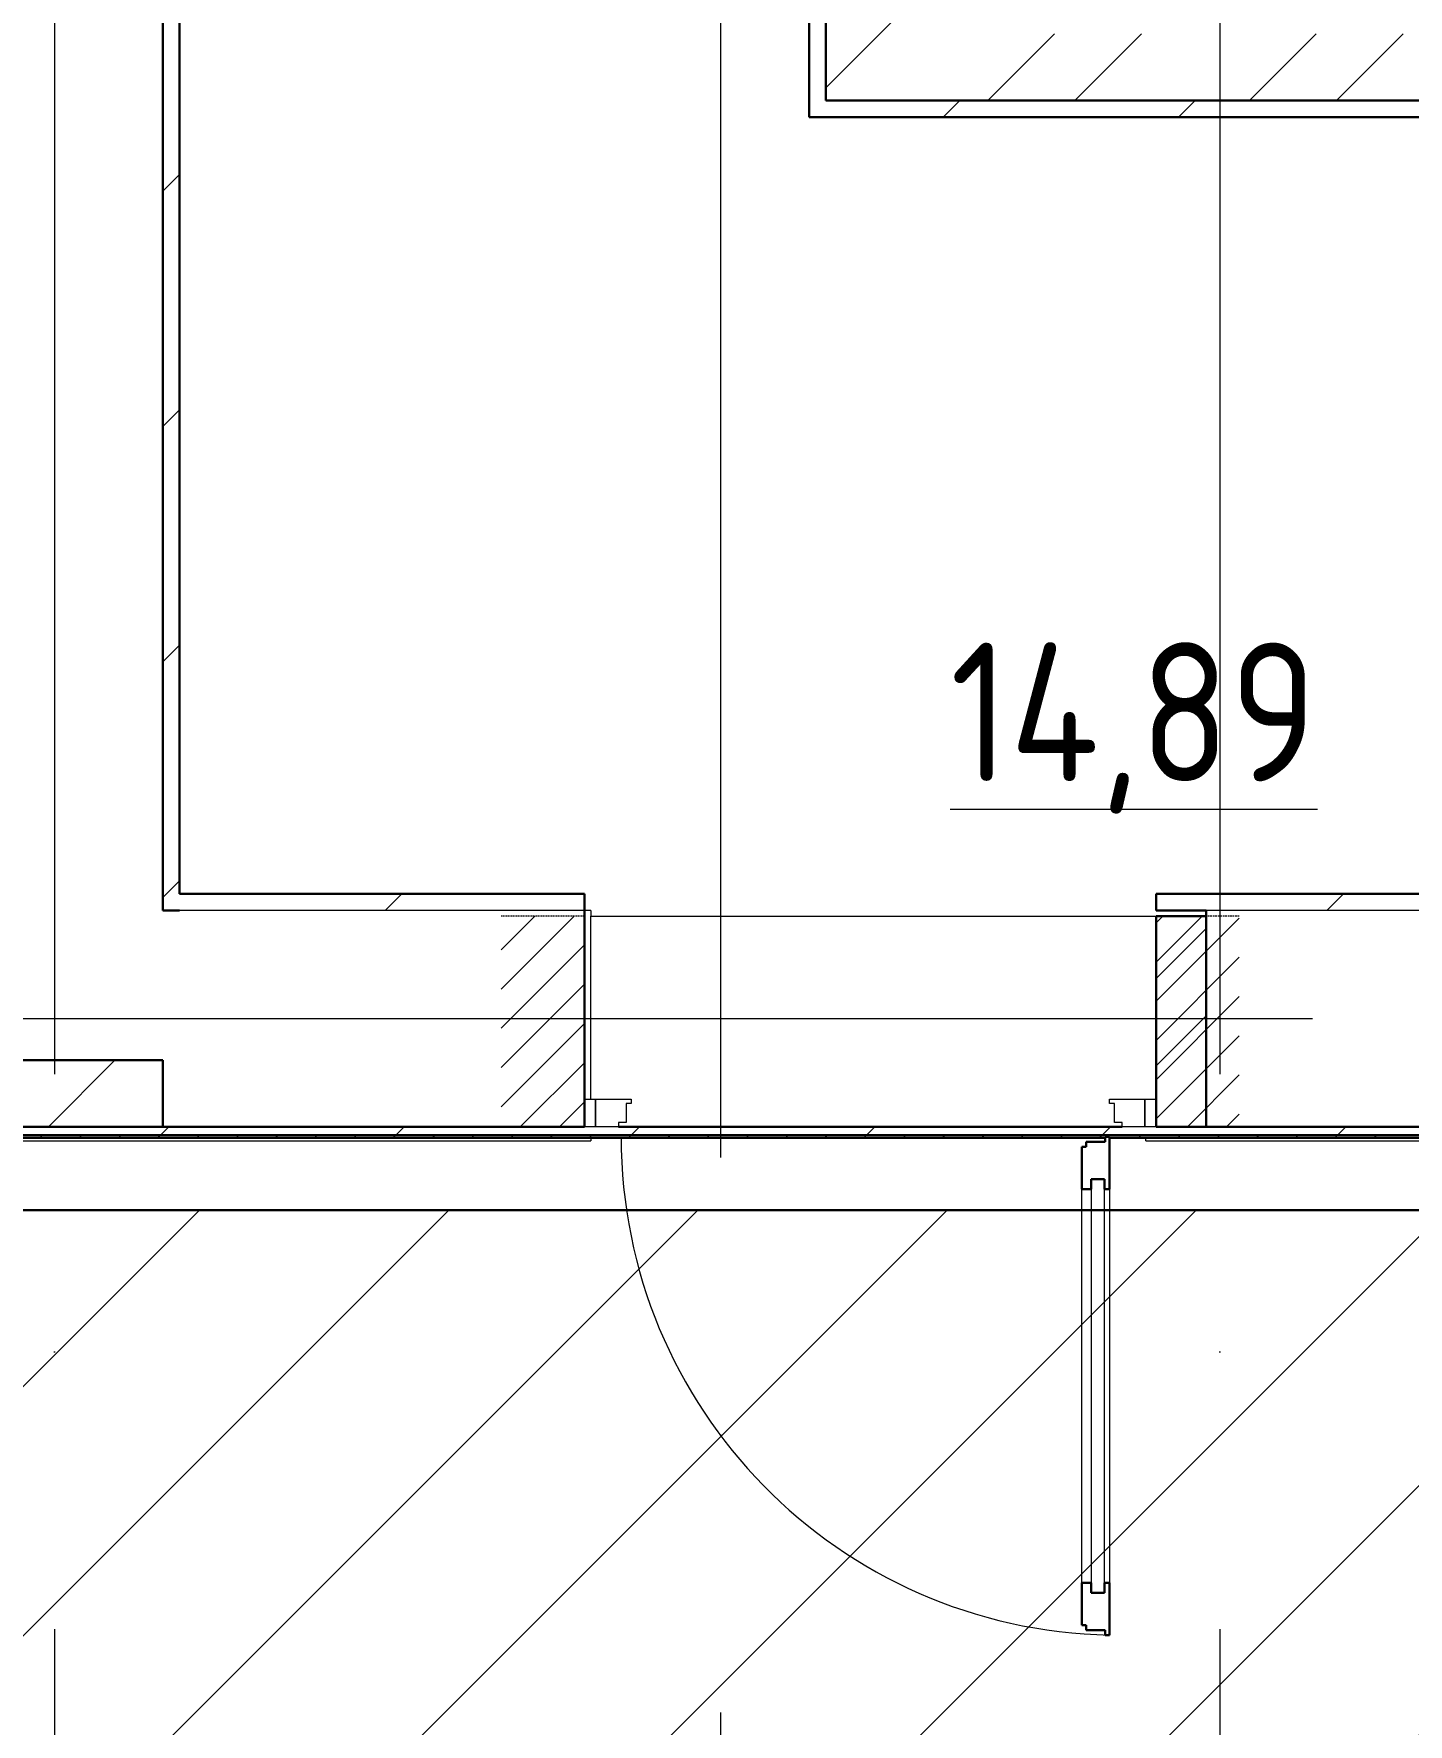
# Model space of a CAD drawing. Header units: millimetres. Extents: x -259809 to 472825, y -397243 to 31861.
# Drawn here: x 291734 to 294211, y -363124 to -360077 of the extents above; entities that cross this region are included whole.
import ezdxf

# ---------------------------------------------------------------- set-up
doc = ezdxf.new("R2010")
doc.units = ezdxf.units.MM
doc.linetypes.add('ADSK_Линия сетки', pattern=[25, 20, -2.5, 0, -2.5])
doc.linetypes.add('ADSK_Штриховая_ш2 п1_5', pattern=[4.5, 3, -1.5])
for name, color, linetype, lineweight in [('Двери', 252, 'Continuous', 9), ('лс', 5, 'Continuous', 30), ('Марки помещений', 252, 'Continuous', 20), ('Ограждение', 252, 'Continuous', 9), ('Оси', 252, 'Continuous', 9), ('Стены внутренние', 252, 'Continuous', 18), ('Стены наружные', 252, 'Continuous', 18)]:
    doc.layers.add(name, color=color, linetype=linetype, lineweight=lineweight)
doc.layers.add('Двери открывание', color=7, linetype='Continuous', lineweight=9, true_color=0xc0c0c0)
doc.styles.add('GOST Common_2', font='', dxfattribs={"width": 0.9, "height": 250})
doc.styles.get('GOST Common_2').set_extended_font_data('GOST type B')

# ---------------------------------------------------------------- blocks, each defined once
blk = doc.blocks.new('3 этаж')
at = {"layer": 'Двери', "color": 251, "linetype": 'Continuous', "lineweight": 18, "true_color": 0x636466}
for p, q in [((292707.8, -8978.4), (292576.4, -9109.9)), ((292637.1, -8978.4), (292576.4, -9039.2)), ((293839.2, -8978.4), (293756.4, -9061.3)), ((293768.5, -8978.4), (293756.4, -8990.6)), ((293906.4, -8982), (293756.4, -9132)), ((292726.4, -9030.6), (292576.4, -9180.6)), ((293906.4, -9052.7), (293756.4, -9202.7)), ((292726.4, -9101.3), (292576.4, -9251.3)), ((293906.4, -9123.4), (293756.4, -9273.4)), ((292726.4, -9172), (292576.4, -9322)), ((293906.4, -9194.1), (293756.4, -9344.1)), ((292726.4, -9242.8), (292610.7, -9358.4)), ((293906.4, -9264.8), (293812.8, -9358.4)), ((292726.4, -9313.5), (292681.4, -9358.4)), ((293906.4, -9335.6), (293883.5, -9358.4))]:
    blk.add_line(p, q, dxfattribs=at)
at = {"layer": 'Двери', "color": 251, "linetype": 'ADSK_Штриховая_ш2 п1_5', "true_color": 0x636466}
for p, q in [((292726.4, -8978.4), (292576.4, -8978.4)), ((292726.4, -9358.4), (292726.4, -8978.4)), ((293906.4, -8978.4), (293756.4, -8978.4)), ((293756.4, -8978.4), (293756.4, -9358.4)), ((292576.4, -9358.4), (292726.4, -9358.4)), ((293756.4, -9358.4), (293906.4, -9358.4))]:
    blk.add_line(p, q, dxfattribs=at)
at = {"layer": 'Двери', "color": 251, "true_color": 0x636466}
for p, q in [((292726.4, -9308.4), (292746.4, -9308.4)), ((292726.4, -9358.4), (292726.4, -9308.4)), ((292746.4, -9308.4), (292746.4, -9358.4)), ((292746.4, -9308.4), (292810.4, -9308.4)), ((292746.4, -9358.4), (292746.4, -9308.4)), ((292801.4, -9316.4), (292801.4, -9350.4)), ((292810.4, -9316.4), (292801.4, -9316.4)), ((292810.4, -9308.4), (292810.4, -9316.4)), ((293672.4, -9308.4), (293736.4, -9308.4)), ((293672.4, -9316.4), (293672.4, -9308.4)), ((293681.4, -9316.4), (293672.4, -9316.4)), ((293681.4, -9350.4), (293681.4, -9316.4)), ((293736.4, -9308.4), (293756.4, -9308.4)), ((293736.4, -9358.4), (293736.4, -9308.4)), ((293736.4, -9308.4), (293736.4, -9358.4)), ((293756.4, -9308.4), (293756.4, -9358.4)), ((292787.4, -9350.4), (292787.4, -9358.4)), ((292801.4, -9350.4), (292787.4, -9350.4)), ((293695.4, -9350.4), (293681.4, -9350.4)), ((293695.4, -9358.4), (293695.4, -9350.4)), ((292746.4, -9358.4), (292726.4, -9358.4)), ((292787.4, -9358.4), (292746.4, -9358.4)), ((293736.4, -9358.4), (293695.4, -9358.4)), ((293756.4, -9358.4), (293736.4, -9358.4)), ((293622.4, -10180.4), (293622.4, -9470.4)), ((293639.4, -9452.4), (293639.4, -10198.4)), ((293663.4, -9452.4), (293639.4, -9452.4)), ((293663.4, -10198.4), (293663.4, -9452.4)), ((293672.4, -9470.4), (293672.4, -10180.4)), ((293639.4, -10198.4), (293663.4, -10198.4))]:
    blk.add_line(p, q, dxfattribs=at)
at = {"layer": 'Двери', "color": 251, "lineweight": 30, "true_color": 0x636466}
for p, q in [((293664.4, -9376.4), (293672.4, -9376.4)), ((293664.4, -9385.4), (293664.4, -9376.4)), ((293672.4, -9376.4), (293672.4, -9470.4)), ((293622.4, -9394.4), (293630.4, -9394.4)), ((293622.4, -9470.4), (293622.4, -9394.4)), ((293630.4, -9394.4), (293630.4, -9385.4)), ((293630.4, -9385.4), (293664.4, -9385.4)), ((293622.4, -9470.4), (293639.4, -9470.4)), ((293639.4, -9470.4), (293639.4, -9452.4)), ((293639.4, -9452.4), (293663.4, -9452.4)), ((293663.4, -9452.4), (293663.4, -9470.4)), ((293663.4, -9470.4), (293672.4, -9470.4)), ((293622.4, -10256.4), (293622.4, -10180.4)), ((293622.4, -10180.4), (293639.4, -10180.4)), ((293639.4, -10180.4), (293639.4, -10198.4)), ((293639.4, -10198.4), (293663.4, -10198.4)), ((293663.4, -10180.4), (293672.4, -10180.4)), ((293663.4, -10198.4), (293663.4, -10180.4)), ((293672.4, -10180.4), (293672.4, -10274.4)), ((293630.4, -10256.4), (293622.4, -10256.4)), ((293630.4, -10265.4), (293630.4, -10256.4)), ((293664.4, -10265.4), (293630.4, -10265.4)), ((293664.4, -10274.4), (293664.4, -10265.4)), ((293672.4, -10274.4), (293664.4, -10274.4))]:
    blk.add_line(p, q, dxfattribs=at)
at = {"layer": 'Двери открывание', "color": 251, "true_color": 0x636466}
blk.add_arc((293690.4, -9376.4), 898, 180, 268.8515, dxfattribs=at)
at = {"layer": 'Ограждение', "color": 251, "true_color": 0x636466}
for p, q in [((292737.8, -9378.4), (292737.8, -9383.4)), ((293737.8, -9383.4), (293737.8, -9378.4)), ((290596.4, -9383.4), (292737.8, -9383.4)), ((293737.8, -9383.4), (294581.4, -9383.4))]:
    blk.add_line(p, q, dxfattribs=at)
at = {"layer": 'Оси', "color": 251, "linetype": 'ADSK_Линия сетки', "ltscale": 200, "true_color": 0x636466}
for p, q in [((292971.4, 34587.2), (292971.4, -31389.6)), ((291771.4, -263.4), (291771.4, -31389.6)), ((293871.4, -263.4), (293871.4, -30119.6)), ((314038.7, -9163.4), (237099.1, -9163.4))]:
    blk.add_line(p, q, dxfattribs=at)
at = {"layer": 'Стены внутренние', "color": 251, "lineweight": 30, "true_color": 0x636466}
for p, q in [((291966.4, -8968.4), (291966.4, -2963.4)), ((291996.4, -8968.4), (291966.4, -8968.4)), ((292726.4, -9358.4), (292726.4, -8968.4)), ((293846.4, -8968.4), (293846.4, -9358.4)), ((291576.4, -9238.4), (291966.4, -9238.4)), ((291966.4, -9238.4), (291966.4, -9358.4))]:
    blk.add_line(p, q, dxfattribs=at)
at = {"layer": 'Стены внутренние', "color": 251, "true_color": 0x636466}
for p, q in [((292737.8, -8968.4), (291996.4, -8968.4)), ((292737.8, -8968.4), (292737.8, -8978.4)), ((294556.4, -8968.4), (293846.4, -8968.4))]:
    blk.add_line(p, q, dxfattribs=at)
at = {"layer": 'Стены наружные', "color": 251, "lineweight": 30, "true_color": 0x636466}
for p, q in [((291996.4, -8938.4), (291996.4, -2993.4)), ((293131.4, -6988.4), (293131.4, -7538.4)), ((293161.4, -7508.4), (293161.4, -7018.4)), ((293161.4, -7508.4), (294497.8, -7508.4)), ((293131.4, -7538.4), (294848.8, -7538.4)), ((292726.4, -8938.4), (291996.4, -8938.4)), ((292726.4, -8968.4), (292726.4, -8938.4)), ((294848.8, -8938.4), (293756.4, -8938.4)), ((293756.4, -8938.4), (293756.4, -8968.4)), ((293756.4, -8968.4), (293846.4, -8968.4)), ((293846.4, -8978.4), (293756.4, -8978.4)), ((293756.4, -8978.4), (293756.4, -9358.4)), ((290601.4, -9378.4), (293664.4, -9378.4)), ((290606.4, -9373.4), (294571.4, -9373.4)), ((292726.4, -9358.4), (291522.4, -9358.4)), ((293695.4, -9358.4), (292787.4, -9358.4)), ((293672.4, -9378.4), (294576.4, -9378.4)), ((293756.4, -9358.4), (294556.4, -9358.4))]:
    blk.add_line(p, q, dxfattribs=at)
at = {"layer": 'Стены наружные', "color": 251, "linetype": 'Continuous', "lineweight": 9, "true_color": 0x636466}
for p, q in [((293161.4, -7485.9), (293281.4, -7365.9)), ((293453.1, -7508.4), (293573.1, -7388.4)), ((293610.2, -7508.4), (293730.2, -7388.4)), ((293924.6, -7508.4), (294044.6, -7388.4)), ((294081.7, -7508.4), (294201.7, -7388.4)), ((293372.7, -7538.4), (293402.7, -7508.4)), ((293797, -7538.4), (293827, -7508.4)), ((291966.4, -7672), (291996.4, -7642)), ((291966.4, -8096.3), (291996.4, -8066.3)), ((291966.4, -8520.5), (291996.4, -8490.5)), ((291966.4, -8944.8), (291996.4, -8914.8)), ((292367, -8968.4), (292397, -8938.4)), ((294064, -8968.4), (294094, -8938.4)), ((293756.4, -9091), (293846.4, -9001)), ((293756.4, -9248.2), (293846.4, -9158.2)), ((291760.2, -9358.4), (291880.2, -9238.4)), ((291744.8, -9378.4), (291749.8, -9373.4)), ((291815.6, -9378.4), (291820.6, -9373.4)), ((291886.3, -9378.4), (291891.3, -9373.4)), ((291957, -9378.4), (291962, -9373.4)), ((291962, -9373.4), (291977, -9358.4)), ((292027.7, -9378.4), (292032.7, -9373.4)), ((292098.4, -9378.4), (292103.4, -9373.4)), ((292169.1, -9378.4), (292174.1, -9373.4)), ((292239.8, -9378.4), (292244.8, -9373.4)), ((292310.5, -9378.4), (292315.5, -9373.4)), ((292381.2, -9378.4), (292386.2, -9373.4)), ((292386.2, -9373.4), (292401.2, -9358.4)), ((292452, -9378.4), (292457, -9373.4)), ((292522.7, -9378.4), (292527.7, -9373.4)), ((292593.4, -9378.4), (292598.4, -9373.4)), ((292664.1, -9378.4), (292669.1, -9373.4)), ((292734.8, -9378.4), (292739.8, -9373.4)), ((292805.5, -9378.4), (292810.5, -9373.4)), ((292810.5, -9373.4), (292825.5, -9358.4)), ((292876.2, -9378.4), (292881.2, -9373.4)), ((292946.9, -9378.4), (292951.9, -9373.4)), ((293017.6, -9378.4), (293022.6, -9373.4)), ((293088.3, -9378.4), (293093.3, -9373.4)), ((293159.1, -9378.4), (293164.1, -9373.4)), ((293229.8, -9378.4), (293234.8, -9373.4)), ((293234.8, -9373.4), (293249.8, -9358.4)), ((293300.5, -9378.4), (293305.5, -9373.4)), ((293371.2, -9378.4), (293376.2, -9373.4)), ((293441.9, -9378.4), (293446.9, -9373.4)), ((293512.6, -9378.4), (293517.6, -9373.4)), ((293583.3, -9378.4), (293588.3, -9373.4)), ((293654, -9378.4), (293659, -9373.4)), ((293659, -9373.4), (293674, -9358.4)), ((293724.7, -9378.4), (293729.7, -9373.4)), ((293795.5, -9378.4), (293800.5, -9373.4)), ((293866.2, -9378.4), (293871.2, -9373.4)), ((293936.9, -9378.4), (293941.9, -9373.4)), ((294007.6, -9378.4), (294012.6, -9373.4)), ((294078.3, -9378.4), (294083.3, -9373.4)), ((294083.3, -9373.4), (294098.3, -9358.4)), ((294149, -9378.4), (294154, -9373.4))]:
    blk.add_line(p, q, dxfattribs=at)
at = {"layer": 'Стены наружные', "color": 251, "true_color": 0x636466}
for p, q in [((292737.8, -9308.4), (292737.8, -8978.4)), ((292737.8, -8978.4), (293756.4, -8978.4))]:
    blk.add_line(p, q, dxfattribs=at)
at = {"layer": 'Марки помещений', "color": 251, "true_color": 0x636466, "style": 'GOST Common_2', "width": 0.9}
blk.add_text('%%U14,89', height=250, dxfattribs=at).set_placement((293385.2, -8735.7))

msp = doc.modelspace()

# ---------------------------------------------------------------- hatches: boundary and pattern name
at = {"layer": 'лс', "lineweight": 5, "true_color": 0x22346e}
h = msp.add_hatch(dxfattribs=at)
h.set_pattern_fill('ANSI31', color=159, scale=100)
h.set_pattern_definition([(45, (0, 56557.33), (-224.5064, 224.5064), [])])
h.paths.add_polyline_path([(280342.6, -363925.5), (305280.8, -363925.5), (305280.8, -362197.1), (270316.5, -362197.1), (270316.5, -364028.6), (272768.6, -364028.6), (272768.6, -370248.9), (280342.6, -370248.9)])
edge = h.paths.add_edge_path(flags=16)
edge.add_ellipse((271639, -362775.4), major_axis=(911.9, 0), ratio=0.29514, start_angle=0, end_angle=360)

# ---------------------------------------------------------------- linework, layer by layer
at = {"layer": 'лс', "color": 159, "lineweight": 30, "true_color": 0x22346e}
msp.add_lwpolyline([(270316.5, -364028.6), (270316.5, -362197.1), (305280.8, -362197.1), (305280.8, -363925.5), (280342.6, -363925.5), (280342.6, -370248.9), (272768.6, -370248.9), (272768.6, -364028.6)], close=True, dxfattribs=at)

# ---------------------------------------------------------------- block references
msp.add_blockref('3 этаж', (0, -352688.9))

doc.saveas('drawing.dxf')
